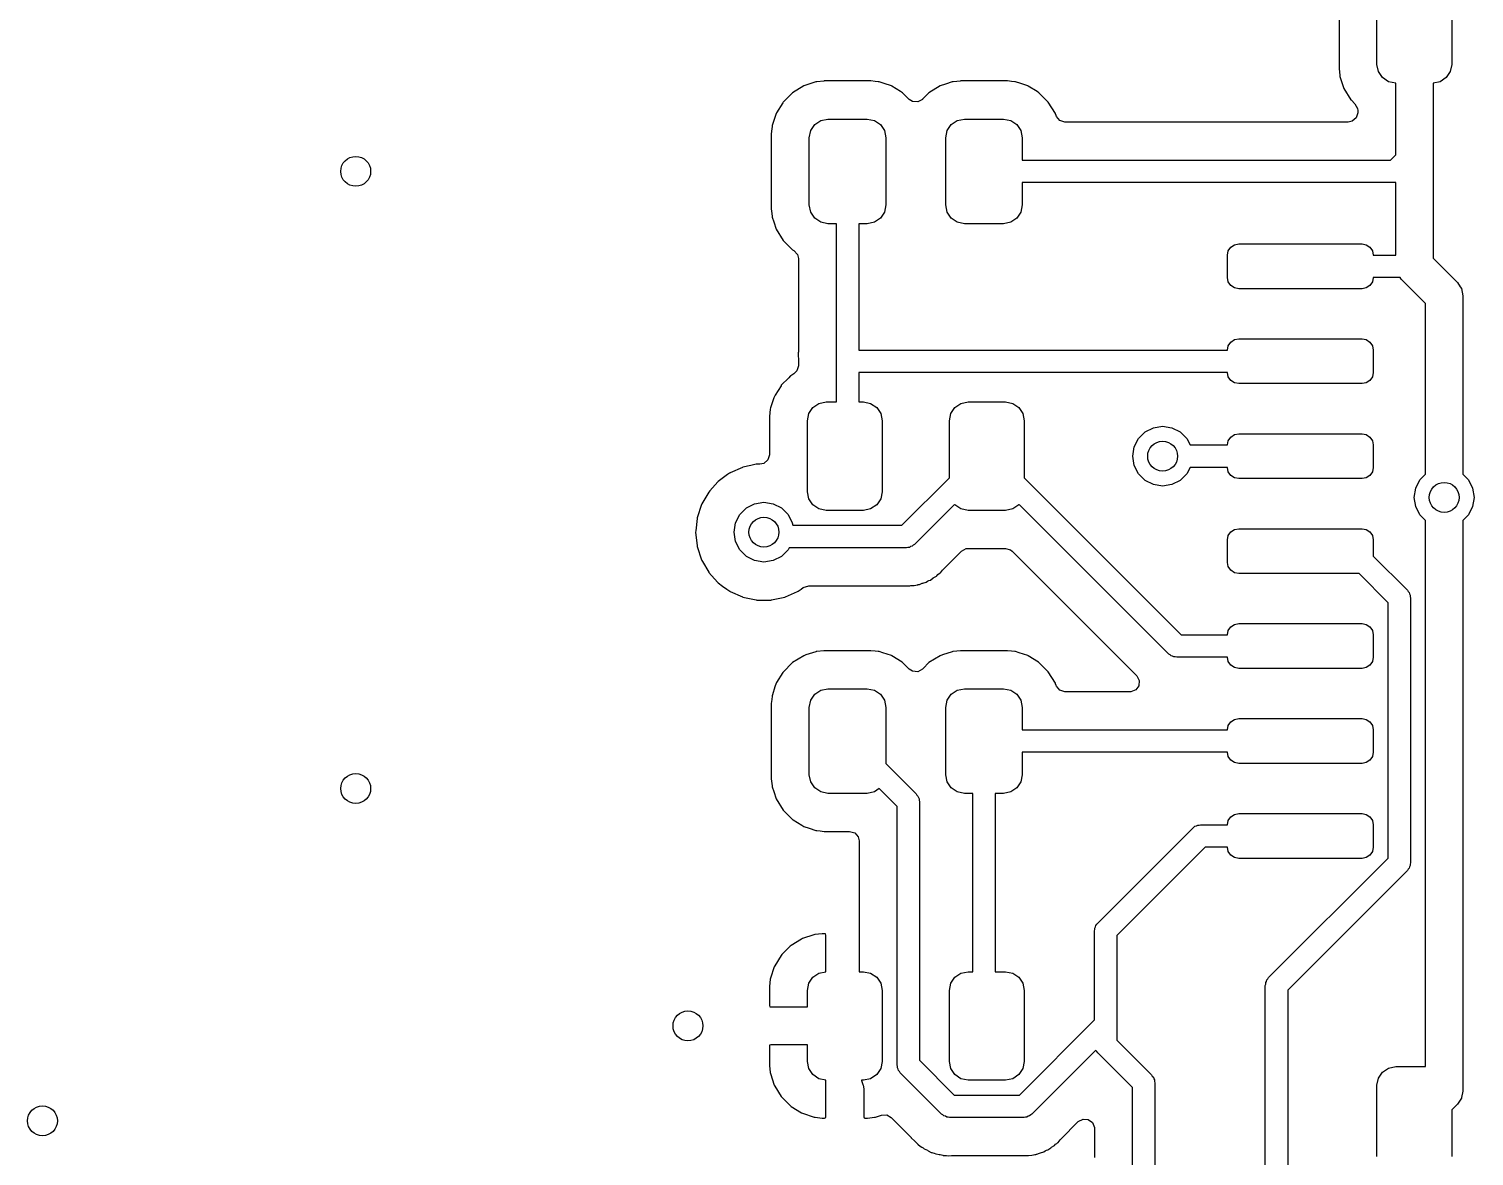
# Model space of a CAD drawing. Extents: x 51 to 243, y -135 to -54.
# Drawn here: x 113.1 to 132.44, y -90.64 to -75.56 of the extents above; entities that cross this region are included whole.
import ezdxf

# ---------------------------------------------------------------- set-up
doc = ezdxf.new("R2010")
doc.units = 0
doc.layers.add('BLACK', color=7, linetype='CONTINUOUS')

msp = doc.modelspace()

# ---------------------------------------------------------------- linework, layer by layer
at = {"layer": 'BLACK', "linetype": 'CONTINUOUS'}
for p, q in [((130.63, -75.0396), (130.63, -76.0904)), ((131.138, -76.04), (131.138, -75.09)), ((132.138, -75.09), (132.138, -76.04)), ((130.63, -76.0904), (130.63, -76.0936)), ((130.63, -76.0936), (130.63, -76.0936)), ((130.63, -76.0936), (130.64, -76.1879)), ((131.157, -76.1357), (131.138, -76.04)), ((131.211, -76.2168), (131.157, -76.1357)), ((132.119, -76.1357), (132.065, -76.2168)), ((132.138, -76.04), (132.119, -76.1357)), ((123.469, -76.3284), (123.319, -76.4215)), ((123.539, -76.305), (123.469, -76.3284)), ((123.63, -76.2747), (123.539, -76.305)), ((123.637, -76.2725), (123.63, -76.2747)), ((123.63, -76.2747), (123.63, -76.2747)), ((123.644, -76.2718), (123.637, -76.2725)), ((123.739, -76.2618), (123.644, -76.2718)), ((123.644, -76.2718), (123.644, -76.2718)), ((123.743, -76.2615), (123.739, -76.2618)), ((123.739, -76.2618), (123.739, -76.2618)), ((124.368, -76.2615), (123.743, -76.2615)), ((124.423, -76.2671), (124.368, -76.2615)), ((124.466, -76.2715), (124.423, -76.2671)), ((124.473, -76.2722), (124.466, -76.2715)), ((124.466, -76.2715), (124.466, -76.2715)), ((124.479, -76.2744), (124.473, -76.2722)), ((124.547, -76.2968), (124.479, -76.2744)), ((124.479, -76.2744), (124.479, -76.2744)), ((124.641, -76.3279), (124.547, -76.2968)), ((124.647, -76.3317), (124.641, -76.3279)), ((124.765, -76.4042), (124.647, -76.3317)), ((124.647, -76.3317), (124.647, -76.3317)), ((125.294, -76.3284), (125.144, -76.4215)), ((125.364, -76.305), (125.294, -76.3284)), ((125.455, -76.2747), (125.364, -76.305)), ((125.462, -76.2725), (125.455, -76.2747)), ((125.455, -76.2747), (125.455, -76.2747)), ((125.469, -76.2718), (125.462, -76.2725)), ((125.564, -76.2618), (125.469, -76.2718)), ((125.469, -76.2718), (125.469, -76.2718)), ((125.568, -76.2615), (125.564, -76.2618)), ((125.564, -76.2618), (125.564, -76.2618)), ((126.193, -76.2615), (125.568, -76.2615)), ((126.248, -76.2671), (126.193, -76.2615)), ((126.291, -76.2715), (126.248, -76.2671)), ((126.298, -76.2722), (126.291, -76.2715)), ((126.291, -76.2715), (126.291, -76.2715)), ((126.304, -76.2744), (126.298, -76.2722)), ((126.372, -76.2968), (126.304, -76.2744)), ((126.304, -76.2744), (126.304, -76.2744)), ((126.466, -76.3279), (126.372, -76.2968)), ((126.472, -76.3317), (126.466, -76.3279)), ((126.59, -76.4042), (126.472, -76.3317)), ((126.472, -76.3317), (126.472, -76.3317)), ((130.64, -76.1879), (130.64, -76.1962)), ((130.64, -76.1962), (130.643, -76.2027)), ((130.643, -76.2027), (130.643, -76.2027)), ((130.643, -76.2027), (130.683, -76.3228)), ((130.683, -76.3228), (130.696, -76.3639)), ((130.696, -76.3639), (130.79, -76.5143)), ((131.292, -76.271), (131.211, -76.2168)), ((131.388, -76.29), (131.292, -76.271)), ((131.388, -77.2489), (131.388, -76.29)), ((131.984, -76.271), (131.888, -76.29)), ((131.888, -76.29), (131.888, -78.6314)), ((132.065, -76.2168), (131.984, -76.271)), ((123.19, -76.5529), (123.106, -76.6895)), ((123.194, -76.5467), (123.19, -76.5529)), ((123.19, -76.5529), (123.19, -76.5529)), ((123.319, -76.4215), (123.194, -76.5467)), ((124.791, -76.4207), (124.765, -76.4042)), ((124.796, -76.4259), (124.791, -76.4207)), ((124.879, -76.5083), (124.796, -76.4259)), ((124.924, -76.5372), (124.879, -76.5083)), ((124.995, -76.5422), (124.924, -76.5372)), ((125.057, -76.5081), (124.995, -76.5422)), ((125.059, -76.5068), (125.057, -76.5081)), ((125.144, -76.4215), (125.059, -76.5068)), ((126.616, -76.4207), (126.59, -76.4042)), ((126.741, -76.5457), (126.616, -76.4207)), ((126.835, -76.6961), (126.741, -76.5457)), ((130.79, -76.5143), (130.795, -76.5195)), ((130.795, -76.5195), (130.843, -76.5673)), ((123.088, -76.7361), (123.048, -76.8556)), ((123.101, -76.6973), (123.088, -76.7361)), ((123.106, -76.6895), (123.101, -76.6973)), ((126.837, -76.703), (126.835, -76.6961)), ((126.844, -76.7254), (126.837, -76.703)), ((126.837, -76.703), (126.837, -76.703)), ((126.849, -76.7378), (126.844, -76.7254)), ((126.896, -76.7915), (126.849, -76.7378)), ((130.859, -76.7536), (130.806, -76.8001)), ((130.843, -76.5673), (130.877, -76.6295)), ((130.88, -76.6855), (130.859, -76.7536)), ((130.877, -76.6295), (130.88, -76.6564)), ((130.88, -76.6564), (130.88, -76.6855)), ((123.042, -76.9005), (123.034, -76.9696)), ((123.045, -76.872), (123.042, -76.9005)), ((123.048, -76.8556), (123.045, -76.8651)), ((123.045, -76.8651), (123.045, -76.872)), ((123.045, -76.872), (123.045, -76.872)), ((123.543, -77.02), (123.562, -76.9243)), ((123.562, -76.9243), (123.616, -76.8432)), ((123.616, -76.8432), (123.697, -76.789)), ((123.697, -76.789), (123.793, -76.77)), ((123.793, -76.77), (124.318, -76.77)), ((124.318, -76.77), (124.414, -76.789)), ((124.414, -76.789), (124.495, -76.8432)), ((124.495, -76.8432), (124.549, -76.9243)), ((124.549, -76.9243), (124.568, -77.02)), ((125.368, -77.02), (125.387, -76.9243)), ((125.387, -76.9243), (125.441, -76.8432)), ((125.441, -76.8432), (125.522, -76.789)), ((125.522, -76.789), (125.618, -76.77)), ((125.618, -76.77), (126.143, -76.77)), ((126.143, -76.77), (126.239, -76.789)), ((126.239, -76.789), (126.32, -76.8432)), ((126.32, -76.8432), (126.374, -76.9243)), ((126.374, -76.9243), (126.393, -77.02)), ((126.964, -76.8115), (126.896, -76.7915)), ((130.754, -76.8115), (126.964, -76.8115)), ((130.806, -76.8001), (130.754, -76.8115)), ((123.034, -76.9696), (123.034, -77.9704)), ((123.543, -77.92), (123.543, -77.02)), ((124.568, -77.02), (124.568, -77.92)), ((125.368, -77.92), (125.368, -77.02)), ((126.393, -77.02), (126.393, -77.32)), ((126.393, -77.32), (131.317, -77.32)), ((131.317, -77.32), (131.388, -77.2489)), ((131.379, -77.62), (126.393, -77.62)), ((126.393, -77.62), (126.393, -77.92)), ((131.388, -77.6176), (131.379, -77.62)), ((131.388, -78.59), (131.388, -77.6176)), ((123.034, -77.9704), (123.035, -77.9736)), ((123.035, -77.9736), (123.035, -77.9736)), ((123.035, -77.9736), (123.041, -78.034)), ((123.041, -78.034), (123.045, -78.0762)), ((123.045, -78.0762), (123.048, -78.0827)), ((123.048, -78.0827), (123.048, -78.0827)), ((123.048, -78.0827), (123.069, -78.147)), ((123.562, -78.0157), (123.543, -77.92)), ((123.616, -78.0968), (123.562, -78.0157)), ((123.697, -78.151), (123.616, -78.0968)), ((124.495, -78.0968), (124.414, -78.151)), ((124.549, -78.0157), (124.495, -78.0968)), ((124.568, -77.92), (124.549, -78.0157)), ((125.387, -78.0157), (125.368, -77.92)), ((125.441, -78.0968), (125.387, -78.0157)), ((125.522, -78.151), (125.441, -78.0968)), ((126.32, -78.0968), (126.239, -78.151)), ((126.374, -78.0157), (126.32, -78.0968)), ((126.393, -77.92), (126.374, -78.0157)), ((123.069, -78.147), (123.101, -78.2439)), ((123.101, -78.2439), (123.195, -78.3943)), ((123.793, -78.17), (123.697, -78.151)), ((123.905, -78.17), (123.793, -78.17)), ((123.905, -80.555), (123.905, -78.17)), ((124.318, -78.17), (124.206, -78.17)), ((124.206, -78.17), (124.206, -79.86)), ((124.414, -78.151), (124.318, -78.17)), ((125.618, -78.17), (125.522, -78.151)), ((126.143, -78.17), (125.618, -78.17)), ((126.239, -78.151), (126.143, -78.17)), ((123.195, -78.3943), (123.32, -78.5193)), ((129.149, -78.5326), (129.182, -78.4839)), ((129.182, -78.4839), (129.231, -78.4514)), ((129.231, -78.4514), (129.288, -78.44)), ((129.288, -78.44), (130.938, -78.44)), ((130.938, -78.44), (130.995, -78.4514)), ((130.995, -78.4514), (131.044, -78.4839)), ((131.044, -78.4839), (131.077, -78.5326)), ((123.32, -78.5193), (123.337, -78.53)), ((123.337, -78.53), (123.385, -78.5828)), ((123.385, -78.5828), (123.397, -78.6373)), ((123.397, -78.6373), (123.397, -79.8854)), ((129.138, -78.59), (129.149, -78.5326)), ((129.138, -78.89), (129.138, -78.59)), ((131.077, -78.5326), (131.088, -78.59)), ((131.088, -78.59), (131.388, -78.59)), ((131.888, -78.6314), (132.214, -78.9573)), ((129.149, -78.9474), (129.138, -78.89)), ((129.182, -78.9961), (129.149, -78.9474)), ((129.231, -79.0286), (129.182, -78.9961)), ((129.288, -79.04), (129.231, -79.0286)), ((130.938, -79.04), (129.288, -79.04)), ((130.995, -79.0286), (130.938, -79.04)), ((131.044, -78.9961), (130.995, -79.0286)), ((131.077, -78.9474), (131.044, -78.9961)), ((131.088, -78.89), (131.077, -78.9474)), ((131.447, -78.89), (131.088, -78.89)), ((131.461, -78.9118), (131.447, -78.89)), ((131.787, -79.2376), (131.461, -78.9118)), ((132.214, -78.9573), (132.214, -78.9573)), ((132.214, -78.9573), (132.251, -79.0135)), ((132.251, -79.0135), (132.268, -79.0384)), ((132.268, -79.0384), (132.287, -79.134)), ((131.787, -81.5222), (131.787, -79.2376)), ((132.287, -79.134), (132.287, -79.134)), ((132.287, -79.134), (132.287, -81.5222)), ((129.138, -79.86), (129.149, -79.8026)), ((129.149, -79.8026), (129.182, -79.7539)), ((129.182, -79.7539), (129.231, -79.7214)), ((129.231, -79.7214), (129.288, -79.71)), ((129.288, -79.71), (130.938, -79.71)), ((130.938, -79.71), (130.995, -79.7214)), ((130.995, -79.7214), (131.044, -79.7539)), ((131.044, -79.7539), (131.077, -79.8026)), ((131.077, -79.8026), (131.088, -79.86)), ((123.396, -79.8973), (123.395, -79.905)), ((123.395, -79.905), (123.396, -79.9418)), ((123.397, -79.8854), (123.396, -79.8973)), ((123.396, -79.9418), (123.397, -79.9759)), ((123.397, -79.9759), (123.397, -79.9798)), ((123.397, -79.9798), (123.397, -80.0724)), ((124.206, -79.86), (129.138, -79.86)), ((131.088, -79.86), (131.088, -80.16)), ((123.269, -80.2314), (123.169, -80.3317)), ((123.288, -80.2117), (123.269, -80.2314)), ((123.294, -80.2065), (123.288, -80.2117)), ((123.337, -80.1795), (123.294, -80.2065)), ((123.377, -80.1405), (123.337, -80.1795)), ((123.397, -80.0724), (123.377, -80.1405)), ((129.138, -80.16), (124.206, -80.16)), ((124.206, -80.16), (124.206, -80.555)), ((129.149, -80.2174), (129.138, -80.16)), ((129.182, -80.2661), (129.149, -80.2174)), ((131.077, -80.2174), (131.044, -80.2661)), ((131.088, -80.16), (131.077, -80.2174)), ((123.165, -80.3379), (123.087, -80.4635)), ((123.169, -80.3317), (123.165, -80.3379)), ((123.165, -80.3379), (123.165, -80.3379)), ((129.231, -80.2986), (129.182, -80.2661)), ((129.288, -80.31), (129.231, -80.2986)), ((130.938, -80.31), (129.288, -80.31)), ((130.995, -80.2986), (130.938, -80.31)), ((131.044, -80.2661), (130.995, -80.2986)), ((123.07, -80.5006), (123.025, -80.6354)), ((123.076, -80.4823), (123.07, -80.5006)), ((123.087, -80.4635), (123.076, -80.4823)), ((123.591, -80.6282), (123.672, -80.574)), ((123.672, -80.574), (123.768, -80.555)), ((123.768, -80.555), (123.905, -80.555)), ((124.206, -80.555), (124.268, -80.555)), ((124.268, -80.555), (124.364, -80.574)), ((124.364, -80.574), (124.445, -80.6282)), ((125.491, -80.6282), (125.572, -80.574)), ((125.572, -80.574), (125.668, -80.555)), ((125.668, -80.555), (126.168, -80.555)), ((126.168, -80.555), (126.264, -80.574)), ((126.264, -80.574), (126.345, -80.6282)), ((123.015, -80.6973), (123.009, -80.7546)), ((123.009, -80.7546), (123.009, -81.2615)), ((123.02, -80.657), (123.015, -80.6973)), ((123.025, -80.6354), (123.02, -80.6501)), ((123.02, -80.6501), (123.02, -80.657)), ((123.02, -80.657), (123.02, -80.657)), ((123.518, -80.805), (123.537, -80.7093)), ((123.518, -81.755), (123.518, -80.805)), ((123.537, -80.7093), (123.591, -80.6282)), ((124.445, -80.6282), (124.499, -80.7093)), ((124.499, -80.7093), (124.518, -80.805)), ((124.518, -80.805), (124.518, -81.755)), ((125.418, -80.805), (125.437, -80.7093)), ((125.418, -81.5679), (125.418, -80.805)), ((125.437, -80.7093), (125.491, -80.6282)), ((126.345, -80.6282), (126.399, -80.7093)), ((126.399, -80.7093), (126.418, -80.805)), ((126.418, -80.805), (126.418, -81.5679)), ((127.946, -81.0449), (128.035, -80.9564)), ((128.035, -80.9564), (128.146, -80.8996)), ((128.146, -80.8996), (128.27, -80.88)), ((128.27, -80.88), (128.394, -80.8996)), ((128.394, -80.8996), (128.505, -80.9564)), ((128.505, -80.9564), (128.594, -81.0449)), ((129.182, -81.0239), (129.231, -80.9914)), ((129.231, -80.9914), (129.288, -80.98)), ((129.288, -80.98), (130.938, -80.98)), ((130.938, -80.98), (130.995, -80.9914)), ((130.995, -80.9914), (131.044, -81.0239)), ((127.87, -81.28), (127.89, -81.1564)), ((127.89, -81.1564), (127.946, -81.0449)), ((128.594, -81.0449), (128.637, -81.13)), ((128.637, -81.13), (129.138, -81.13)), ((129.138, -81.13), (129.149, -81.0726)), ((129.149, -81.0726), (129.182, -81.0239)), ((131.044, -81.0239), (131.077, -81.0726)), ((131.077, -81.0726), (131.088, -81.13)), ((131.088, -81.13), (131.088, -81.43)), ((122.834, -81.3889), (122.759, -81.4048)), ((122.841, -81.3875), (122.834, -81.3889)), ((122.834, -81.3889), (122.834, -81.3889)), ((122.883, -81.3875), (122.841, -81.3875)), ((122.936, -81.3761), (122.883, -81.3875)), ((122.989, -81.3296), (122.936, -81.3761)), ((123.009, -81.2615), (122.989, -81.3296)), ((127.89, -81.4036), (127.87, -81.28)), ((122.451, -81.5254), (122.325, -81.6171)), ((122.474, -81.5088), (122.451, -81.5254)), ((122.479, -81.5049), (122.474, -81.5088)), ((122.474, -81.5088), (122.474, -81.5088)), ((122.485, -81.5022), (122.479, -81.5049)), ((122.648, -81.4299), (122.485, -81.5022)), ((122.485, -81.5022), (122.485, -81.5022)), ((122.654, -81.4272), (122.648, -81.4299)), ((122.648, -81.4299), (122.648, -81.4299)), ((122.759, -81.4048), (122.654, -81.4272)), ((124.781, -82.2045), (125.418, -81.5679)), ((126.418, -81.5679), (128.52, -83.67)), ((127.946, -81.5151), (127.89, -81.4036)), ((128.035, -81.6036), (127.946, -81.5151)), ((128.594, -81.5151), (128.505, -81.6036)), ((128.637, -81.43), (128.594, -81.5151)), ((129.138, -81.43), (128.637, -81.43)), ((129.149, -81.4874), (129.138, -81.43)), ((129.182, -81.5361), (129.149, -81.4874)), ((129.231, -81.5686), (129.182, -81.5361)), ((129.288, -81.58), (129.231, -81.5686)), ((130.938, -81.58), (129.288, -81.58)), ((130.995, -81.5686), (130.938, -81.58)), ((131.044, -81.5361), (130.995, -81.5686)), ((131.077, -81.4874), (131.044, -81.5361)), ((131.088, -81.43), (131.077, -81.4874)), ((131.713, -81.5959), (131.787, -81.5222)), ((132.287, -81.5222), (132.361, -81.5959)), ((122.197, -81.7591), (122.171, -81.8039)), ((122.211, -81.7439), (122.197, -81.7591)), ((122.32, -81.622), (122.211, -81.7439)), ((122.325, -81.6171), (122.32, -81.622)), ((122.32, -81.622), (122.32, -81.622)), ((123.537, -81.8507), (123.518, -81.755)), ((124.518, -81.755), (124.499, -81.8507)), ((128.146, -81.6604), (128.035, -81.6036)), ((128.27, -81.68), (128.146, -81.6604)), ((128.394, -81.6604), (128.27, -81.68)), ((128.505, -81.6036), (128.394, -81.6604)), ((131.637, -81.831), (131.657, -81.7074)), ((131.657, -81.7074), (131.713, -81.5959)), ((132.361, -81.5959), (132.417, -81.7074)), ((132.417, -81.7074), (132.437, -81.831)), ((122.101, -81.9244), (122.042, -82.1061)), ((122.105, -81.9176), (122.101, -81.9244)), ((122.171, -81.8039), (122.105, -81.9176)), ((122.612, -82.0609), (122.701, -81.9724)), ((122.701, -81.9724), (122.812, -81.9156)), ((122.812, -81.9156), (122.936, -81.896)), ((122.936, -81.896), (123.06, -81.9156)), ((123.06, -81.9156), (123.171, -81.9724)), ((123.171, -81.9724), (123.26, -82.0609)), ((123.591, -81.9318), (123.537, -81.8507)), ((123.672, -81.986), (123.591, -81.9318)), ((124.445, -81.9318), (124.364, -81.986)), ((124.499, -81.8507), (124.445, -81.9318)), ((125.486, -81.9241), (124.95, -82.4606)), ((125.491, -81.9318), (125.486, -81.9241)), ((125.572, -81.986), (125.491, -81.9318)), ((126.345, -81.9318), (126.264, -81.986)), ((126.35, -81.9241), (126.345, -81.9318)), ((128.352, -83.9261), (126.35, -81.9241)), ((131.657, -81.9546), (131.637, -81.831)), ((131.713, -82.0661), (131.657, -81.9546)), ((132.417, -81.9546), (132.361, -82.0661)), ((132.437, -81.831), (132.417, -81.9546)), ((122.042, -82.1126), (122.024, -82.2789)), ((122.042, -82.1061), (122.042, -82.1126)), ((122.042, -82.1126), (122.042, -82.1126)), ((122.556, -82.1724), (122.612, -82.0609)), ((123.26, -82.0609), (123.316, -82.1724)), ((123.768, -82.005), (123.672, -81.986)), ((124.268, -82.005), (123.768, -82.005)), ((124.364, -81.986), (124.268, -82.005)), ((125.668, -82.005), (125.572, -81.986)), ((126.168, -82.005), (125.668, -82.005)), ((126.264, -81.986), (126.168, -82.005)), ((131.787, -82.1397), (131.713, -82.0661)), ((131.787, -89.445), (131.787, -82.1397)), ((132.361, -82.0661), (132.287, -82.1397)), ((132.287, -82.1397), (132.287, -89.771)), ((122.024, -82.2789), (122.022, -82.296)), ((122.022, -82.296), (122.023, -82.3026)), ((122.023, -82.3026), (122.041, -82.4761)), ((122.536, -82.296), (122.556, -82.1724)), ((122.556, -82.4196), (122.536, -82.296)), ((123.316, -82.1724), (123.322, -82.2045)), ((123.322, -82.2045), (124.781, -82.2045)), ((129.138, -82.4), (129.149, -82.3426)), ((129.149, -82.3426), (129.182, -82.2939)), ((129.182, -82.2939), (129.231, -82.2614)), ((129.231, -82.2614), (129.288, -82.25)), ((129.288, -82.25), (130.938, -82.25)), ((130.938, -82.25), (130.995, -82.2614)), ((130.995, -82.2614), (131.044, -82.2939)), ((131.044, -82.2939), (131.077, -82.3426)), ((131.077, -82.3426), (131.088, -82.4)), ((122.041, -82.4761), (122.042, -82.4859)), ((122.042, -82.4859), (122.101, -82.6676)), ((122.612, -82.5311), (122.556, -82.4196)), ((122.701, -82.6196), (122.612, -82.5311)), ((123.26, -82.5311), (123.171, -82.6196)), ((123.273, -82.5045), (123.26, -82.5311)), ((124.843, -82.5045), (123.273, -82.5045)), ((124.863, -82.4994), (124.843, -82.5045)), ((124.882, -82.4994), (124.863, -82.4994)), ((124.899, -82.4895), (124.882, -82.4994)), ((124.918, -82.4844), (124.899, -82.4895)), ((124.932, -82.4705), (124.918, -82.4844)), ((124.95, -82.4606), (124.932, -82.4705)), ((125.335, -82.794), (125.579, -82.5504)), ((125.579, -82.5504), (125.641, -82.5164)), ((125.641, -82.5164), (125.668, -82.5135)), ((125.668, -82.5135), (126.168, -82.5135)), ((126.168, -82.5135), (126.236, -82.5335)), ((126.236, -82.5335), (126.257, -82.5504)), ((126.257, -82.5504), (127.923, -84.2164)), ((129.138, -82.7), (129.138, -82.4)), ((131.088, -82.4), (131.088, -82.6159)), ((122.101, -82.6676), (122.105, -82.6733)), ((122.105, -82.6733), (122.105, -82.6733)), ((122.105, -82.6733), (122.114, -82.6891)), ((122.114, -82.6891), (122.197, -82.8329)), ((122.812, -82.6764), (122.701, -82.6196)), ((122.936, -82.696), (122.812, -82.6764)), ((123.06, -82.6764), (122.936, -82.696)), ((123.171, -82.6196), (123.06, -82.6764)), ((129.149, -82.7574), (129.138, -82.7)), ((131.088, -82.6159), (131.544, -83.0715)), ((122.197, -82.8329), (122.201, -82.8379)), ((122.201, -82.8379), (122.201, -82.8379)), ((122.201, -82.8379), (122.317, -82.966)), ((125.143, -82.9441), (125.163, -82.9362)), ((125.163, -82.9362), (125.201, -82.909)), ((125.201, -82.909), (125.211, -82.9025)), ((125.211, -82.9025), (125.243, -82.883)), ((125.243, -82.883), (125.25, -82.879)), ((125.243, -82.883), (125.243, -82.883)), ((125.25, -82.879), (125.265, -82.8638)), ((125.265, -82.8638), (125.28, -82.851)), ((125.28, -82.851), (125.289, -82.8448)), ((125.289, -82.8448), (125.298, -82.8384)), ((125.298, -82.8384), (125.327, -82.8028)), ((125.327, -82.8028), (125.335, -82.794)), ((129.182, -82.8061), (129.149, -82.7574)), ((129.231, -82.8386), (129.182, -82.8061)), ((129.288, -82.85), (129.231, -82.8386)), ((130.898, -82.85), (129.288, -82.85)), ((131.288, -83.2397), (130.898, -82.85)), ((122.317, -82.966), (122.325, -82.9749)), ((122.325, -82.9749), (122.384, -83.0176)), ((122.384, -83.0176), (122.438, -83.0571)), ((122.438, -83.0571), (122.479, -83.0871)), ((122.479, -83.0871), (122.485, -83.0898)), ((122.485, -83.0898), (122.485, -83.0898)), ((122.485, -83.0898), (122.648, -83.1621)), ((123.224, -83.1621), (123.387, -83.0898)), ((123.387, -83.0898), (123.393, -83.0871)), ((123.387, -83.0898), (123.387, -83.0898)), ((123.393, -83.0871), (123.433, -83.058)), ((123.433, -83.058), (123.462, -83.0371)), ((123.462, -83.0371), (123.536, -83.013)), ((123.536, -83.013), (124.761, -83.013)), ((124.761, -83.013), (124.773, -83.0136)), ((124.773, -83.0136), (124.773, -83.0136)), ((124.773, -83.0136), (124.781, -83.0153)), ((124.781, -83.0153), (124.852, -83.0131)), ((124.852, -83.0131), (124.856, -83.013)), ((124.856, -83.013), (124.885, -83.013)), ((124.885, -83.013), (124.889, -83.0125)), ((124.889, -83.0125), (124.901, -83.0115)), ((124.901, -83.0115), (124.947, -83.0101)), ((124.947, -83.0101), (124.968, -83.0041)), ((124.968, -83.0041), (124.987, -83.0001)), ((124.987, -83.0001), (124.994, -82.9992)), ((124.994, -82.9992), (125.001, -82.9984)), ((125.001, -82.9984), (125.009, -82.9974)), ((125.001, -82.9984), (125.001, -82.9984)), ((125.009, -82.9974), (125.016, -82.9945)), ((125.016, -82.9945), (125.052, -82.9804)), ((125.016, -82.9945), (125.016, -82.9945)), ((125.052, -82.9804), (125.063, -82.9766)), ((125.063, -82.9766), (125.107, -82.9637)), ((125.107, -82.9637), (125.126, -82.9527)), ((125.126, -82.9527), (125.143, -82.9441)), ((131.544, -83.0715), (131.553, -83.0886)), ((131.553, -83.0886), (131.567, -83.1025)), ((131.567, -83.1025), (131.573, -83.1216)), ((131.573, -83.1216), (131.582, -83.1387)), ((122.648, -83.1621), (122.654, -83.1648)), ((122.654, -83.1648), (122.744, -83.184)), ((122.744, -83.184), (122.834, -83.2031)), ((122.834, -83.2031), (122.834, -83.2031)), ((122.834, -83.2031), (122.841, -83.2045)), ((122.841, -83.2045), (123.031, -83.2045)), ((123.031, -83.2045), (123.038, -83.2031)), ((123.038, -83.2031), (123.128, -83.184)), ((123.038, -83.2031), (123.038, -83.2031)), ((123.128, -83.184), (123.218, -83.1648)), ((123.218, -83.1648), (123.224, -83.1621)), ((131.288, -86.6548), (131.288, -83.2397)), ((131.582, -83.1387), (131.582, -83.1584)), ((131.582, -83.1584), (131.588, -83.1775)), ((131.588, -83.1775), (131.588, -86.7169)), ((129.231, -83.5314), (129.288, -83.52)), ((129.288, -83.52), (130.938, -83.52)), ((130.938, -83.52), (130.995, -83.5314)), ((128.52, -83.67), (129.138, -83.67)), ((129.138, -83.67), (129.149, -83.6126)), ((129.149, -83.6126), (129.182, -83.5639)), ((129.182, -83.5639), (129.231, -83.5314)), ((130.995, -83.5314), (131.044, -83.5639)), ((131.044, -83.5639), (131.077, -83.6126)), ((131.077, -83.6126), (131.088, -83.67)), ((131.088, -83.67), (131.088, -83.97)), ((123.63, -83.8947), (123.498, -83.9387)), ((123.637, -83.8925), (123.63, -83.8947)), ((123.63, -83.8947), (123.63, -83.8947)), ((123.644, -83.8918), (123.637, -83.8925)), ((123.739, -83.8818), (123.644, -83.8918)), ((123.644, -83.8918), (123.644, -83.8918)), ((123.743, -83.8815), (123.739, -83.8818)), ((123.739, -83.8818), (123.739, -83.8818)), ((124.368, -83.8815), (123.743, -83.8815)), ((124.423, -83.8871), (124.368, -83.8815)), ((124.466, -83.8915), (124.423, -83.8871)), ((124.473, -83.8922), (124.466, -83.8915)), ((124.466, -83.8915), (124.466, -83.8915)), ((124.479, -83.8944), (124.473, -83.8922)), ((124.525, -83.9097), (124.479, -83.8944)), ((124.479, -83.8944), (124.479, -83.8944)), ((125.455, -83.8947), (125.323, -83.9387)), ((125.462, -83.8925), (125.455, -83.8947)), ((125.455, -83.8947), (125.455, -83.8947)), ((125.469, -83.8918), (125.462, -83.8925)), ((125.564, -83.8818), (125.469, -83.8918)), ((125.469, -83.8918), (125.469, -83.8918)), ((125.568, -83.8815), (125.564, -83.8818)), ((125.564, -83.8818), (125.564, -83.8818)), ((126.193, -83.8815), (125.568, -83.8815)), ((126.248, -83.8871), (126.193, -83.8815)), ((126.291, -83.8915), (126.248, -83.8871)), ((126.298, -83.8922), (126.291, -83.8915)), ((126.291, -83.8915), (126.291, -83.8915)), ((126.304, -83.8944), (126.298, -83.8922)), ((126.35, -83.9097), (126.304, -83.8944)), ((126.304, -83.8944), (126.304, -83.8944)), ((123.319, -84.0415), (123.194, -84.1667)), ((123.469, -83.9484), (123.319, -84.0415)), ((123.498, -83.9387), (123.469, -83.9484)), ((124.641, -83.9479), (124.525, -83.9097)), ((124.647, -83.9517), (124.641, -83.9479)), ((124.785, -84.0365), (124.647, -83.9517)), ((124.647, -83.9517), (124.647, -83.9517)), ((124.791, -84.0407), (124.785, -84.0365)), ((124.801, -84.0503), (124.791, -84.0407)), ((124.879, -84.1283), (124.801, -84.0503)), ((125.144, -84.0415), (125.068, -84.1176)), ((125.294, -83.9484), (125.144, -84.0415)), ((125.323, -83.9387), (125.294, -83.9484)), ((126.466, -83.9479), (126.35, -83.9097)), ((126.472, -83.9517), (126.466, -83.9479)), ((126.61, -84.0365), (126.472, -83.9517)), ((126.472, -83.9517), (126.472, -83.9517)), ((126.616, -84.0407), (126.61, -84.0365)), ((126.741, -84.1657), (126.616, -84.0407)), ((128.369, -83.9359), (128.352, -83.9261)), ((128.383, -83.9499), (128.369, -83.9359)), ((128.402, -83.955), (128.383, -83.9499)), ((128.419, -83.9649), (128.402, -83.955)), ((128.439, -83.9649), (128.419, -83.9649)), ((128.458, -83.97), (128.439, -83.9649)), ((129.138, -83.97), (128.458, -83.97)), ((129.149, -84.0274), (129.138, -83.97)), ((129.182, -84.0761), (129.149, -84.0274)), ((129.231, -84.1086), (129.182, -84.0761)), ((131.044, -84.0761), (130.995, -84.1086)), ((131.077, -84.0274), (131.044, -84.0761)), ((131.088, -83.97), (131.077, -84.0274)), ((123.19, -84.1729), (123.106, -84.3086)), ((123.194, -84.1667), (123.19, -84.1729)), ((123.19, -84.1729), (123.19, -84.1729)), ((124.924, -84.1572), (124.879, -84.1283)), ((124.995, -84.1622), (124.924, -84.1572)), ((125.057, -84.1281), (124.995, -84.1622)), ((125.068, -84.1176), (125.057, -84.1281)), ((126.835, -84.3161), (126.741, -84.1657)), ((127.923, -84.2164), (127.957, -84.2787)), ((127.957, -84.2787), (127.952, -84.3495)), ((129.288, -84.12), (129.231, -84.1086)), ((130.938, -84.12), (129.288, -84.12)), ((130.995, -84.1086), (130.938, -84.12)), ((123.049, -84.4733), (123.045, -84.4851)), ((123.045, -84.4851), (123.045, -84.492)), ((123.084, -84.3669), (123.049, -84.4733)), ((123.101, -84.3173), (123.084, -84.3669)), ((123.106, -84.3086), (123.101, -84.3173)), ((123.562, -84.5443), (123.616, -84.4632)), ((123.616, -84.4632), (123.697, -84.409)), ((123.697, -84.409), (123.793, -84.39)), ((123.793, -84.39), (124.318, -84.39)), ((124.318, -84.39), (124.414, -84.409)), ((124.414, -84.409), (124.495, -84.4632)), ((124.495, -84.4632), (124.549, -84.5443)), ((125.387, -84.5443), (125.441, -84.4632)), ((125.441, -84.4632), (125.522, -84.409)), ((125.522, -84.409), (125.618, -84.39)), ((125.618, -84.39), (126.143, -84.39)), ((126.143, -84.39), (126.239, -84.409)), ((126.239, -84.409), (126.32, -84.4632)), ((126.32, -84.4632), (126.374, -84.5443)), ((126.837, -84.323), (126.835, -84.3161)), ((126.844, -84.3454), (126.837, -84.323)), ((126.837, -84.323), (126.837, -84.323)), ((126.849, -84.3578), (126.844, -84.3454)), ((126.896, -84.4115), (126.849, -84.3578)), ((126.964, -84.4315), (126.896, -84.4115)), ((127.834, -84.4315), (126.964, -84.4315)), ((127.843, -84.4312), (127.834, -84.4315)), ((127.91, -84.4064), (127.843, -84.4312)), ((127.952, -84.3495), (127.91, -84.4064)), ((123.04, -84.5322), (123.034, -84.5896)), ((123.034, -84.5896), (123.034, -85.5904)), ((123.045, -84.492), (123.04, -84.5322)), ((123.045, -84.492), (123.045, -84.492)), ((123.543, -84.64), (123.562, -84.5443)), ((123.543, -85.54), (123.543, -84.64)), ((124.549, -84.5443), (124.568, -84.64)), ((124.568, -84.64), (124.568, -85.3904)), ((125.368, -84.64), (125.387, -84.5443)), ((125.368, -85.54), (125.368, -84.64)), ((126.374, -84.5443), (126.393, -84.64)), ((126.393, -84.64), (126.393, -84.94)), ((129.149, -84.8826), (129.182, -84.8339)), ((129.182, -84.8339), (129.231, -84.8014)), ((129.231, -84.8014), (129.288, -84.79)), ((129.288, -84.79), (130.938, -84.79)), ((130.938, -84.79), (130.995, -84.8014)), ((130.995, -84.8014), (131.044, -84.8339)), ((131.044, -84.8339), (131.077, -84.8826)), ((126.393, -84.94), (129.138, -84.94)), ((129.138, -84.94), (129.149, -84.8826)), ((131.077, -84.8826), (131.088, -84.94)), ((131.088, -84.94), (131.088, -85.24)), ((129.138, -85.24), (126.393, -85.24)), ((126.393, -85.24), (126.393, -85.54)), ((129.149, -85.2974), (129.138, -85.24)), ((131.088, -85.24), (131.077, -85.2974)), ((124.568, -85.3904), (124.974, -85.796)), ((129.182, -85.3461), (129.149, -85.2974)), ((129.231, -85.3786), (129.182, -85.3461)), ((129.288, -85.39), (129.231, -85.3786)), ((130.938, -85.39), (129.288, -85.39)), ((130.995, -85.3786), (130.938, -85.39)), ((131.044, -85.3461), (130.995, -85.3786)), ((131.077, -85.2974), (131.044, -85.3461)), ((123.034, -85.5904), (123.035, -85.5936)), ((123.035, -85.5936), (123.035, -85.5936)), ((123.035, -85.5936), (123.045, -85.6893)), ((123.562, -85.6357), (123.543, -85.54)), ((123.616, -85.7168), (123.562, -85.6357)), ((125.387, -85.6357), (125.368, -85.54)), ((125.441, -85.7168), (125.387, -85.6357)), ((126.374, -85.6357), (126.32, -85.7168)), ((126.393, -85.54), (126.374, -85.6357)), ((123.045, -85.6893), (123.045, -85.6962)), ((123.045, -85.6962), (123.048, -85.7027)), ((123.048, -85.7027), (123.048, -85.7027)), ((123.048, -85.7027), (123.068, -85.7645)), ((123.068, -85.7645), (123.101, -85.8639)), ((123.697, -85.771), (123.616, -85.7168)), ((123.793, -85.79), (123.697, -85.771)), ((124.318, -85.79), (123.793, -85.79)), ((124.414, -85.771), (124.318, -85.79)), ((124.48, -85.7266), (124.414, -85.771)), ((124.718, -85.9642), (124.48, -85.7266)), ((124.974, -85.796), (124.983, -85.8131)), ((124.983, -85.8131), (124.997, -85.827)), ((124.997, -85.827), (125.003, -85.8461)), ((125.522, -85.771), (125.441, -85.7168)), ((125.618, -85.79), (125.522, -85.771)), ((125.73, -85.79), (125.618, -85.79)), ((125.73, -88.175), (125.73, -85.79)), ((126.143, -85.79), (126.03, -85.79)), ((126.03, -85.79), (126.03, -88.175)), ((126.239, -85.771), (126.143, -85.79)), ((126.32, -85.7168), (126.239, -85.771)), ((123.101, -85.8639), (123.195, -86.0143)), ((123.195, -86.0143), (123.32, -86.1393)), ((124.718, -89.4224), (124.718, -85.9642)), ((125.003, -85.8461), (125.012, -85.8632)), ((125.012, -85.8632), (125.012, -85.8829)), ((125.012, -85.8829), (125.018, -85.902)), ((125.018, -85.902), (125.018, -89.3602)), ((123.32, -86.1393), (123.326, -86.1431)), ((123.326, -86.1431), (123.326, -86.1431)), ((123.326, -86.1431), (123.442, -86.2149)), ((123.442, -86.2149), (123.47, -86.2321)), ((128.703, -86.2301), (128.722, -86.225)), ((128.722, -86.225), (128.739, -86.2151)), ((128.739, -86.2151), (128.759, -86.2151)), ((128.759, -86.2151), (128.778, -86.21)), ((128.778, -86.21), (129.138, -86.21)), ((129.138, -86.21), (129.149, -86.1526)), ((129.149, -86.1526), (129.182, -86.1039)), ((129.182, -86.1039), (129.231, -86.0714)), ((129.231, -86.0714), (129.288, -86.06)), ((129.288, -86.06), (130.938, -86.06)), ((130.938, -86.06), (130.995, -86.0714)), ((130.995, -86.0714), (131.044, -86.1039)), ((131.044, -86.1039), (131.077, -86.1526)), ((131.077, -86.1526), (131.088, -86.21)), ((131.088, -86.21), (131.088, -86.51)), ((123.47, -86.2321), (123.542, -86.2559)), ((123.542, -86.2559), (123.632, -86.2856)), ((123.632, -86.2856), (123.632, -86.2856)), ((123.632, -86.2856), (123.638, -86.2878)), ((123.638, -86.2878), (123.645, -86.2885)), ((123.645, -86.2885), (123.645, -86.2885)), ((123.645, -86.2885), (123.688, -86.2929)), ((123.688, -86.2929), (123.743, -86.2985)), ((123.743, -86.2985), (124.083, -86.2985)), ((124.083, -86.2985), (124.151, -86.3185)), ((124.151, -86.3185), (124.198, -86.3722)), ((124.198, -86.3722), (124.209, -86.4245)), ((127.402, -87.5239), (128.672, -86.2539)), ((128.672, -86.2539), (128.689, -86.2441)), ((128.689, -86.2441), (128.703, -86.2301)), ((124.209, -86.4245), (124.209, -88.175)), ((128.84, -86.51), (127.658, -87.6921)), ((129.138, -86.51), (128.84, -86.51)), ((129.149, -86.5674), (129.138, -86.51)), ((129.182, -86.6161), (129.149, -86.5674)), ((129.231, -86.6486), (129.182, -86.6161)), ((131.044, -86.6161), (130.995, -86.6486)), ((131.077, -86.5674), (131.044, -86.6161)), ((131.088, -86.51), (131.077, -86.5674)), ((129.288, -86.66), (129.231, -86.6486)), ((130.938, -86.66), (129.288, -86.66)), ((129.688, -88.2544), (131.288, -86.6548)), ((130.995, -86.6486), (130.938, -86.66)), ((131.553, -86.8059), (131.544, -86.823)), ((131.567, -86.7919), (131.553, -86.8059)), ((131.573, -86.7728), (131.567, -86.7919)), ((131.582, -86.7557), (131.573, -86.7728)), ((131.588, -86.7169), (131.582, -86.736)), ((131.582, -86.736), (131.582, -86.7557)), ((131.544, -86.823), (129.944, -88.4226)), ((127.363, -87.5912), (127.373, -87.5741)), ((127.373, -87.5741), (127.378, -87.555)), ((127.378, -87.555), (127.392, -87.541)), ((127.392, -87.541), (127.402, -87.5239)), ((123.438, -87.7378), (123.3, -87.8231)), ((123.451, -87.7316), (123.438, -87.7378)), ((123.605, -87.6801), (123.451, -87.7316)), ((123.619, -87.6773), (123.605, -87.6801)), ((123.714, -87.6673), (123.619, -87.6773)), ((123.721, -87.667), (123.714, -87.6673)), ((123.75, -87.667), (123.721, -87.667)), ((123.758, -87.6687), (123.75, -87.667)), ((123.76, -87.6699), (123.758, -87.6687)), ((123.764, -87.6851), (123.76, -87.6699)), ((123.764, -88.1758), (123.764, -87.6851)), ((127.358, -87.63), (127.363, -87.6109)), ((127.358, -88.8207), (127.358, -87.63)), ((127.363, -87.6109), (127.363, -87.5912)), ((127.658, -87.6921), (127.658, -89.0919)), ((123.165, -87.9582), (123.08, -88.0962)), ((123.174, -87.9468), (123.165, -87.9582)), ((123.289, -87.8321), (123.174, -87.9468)), ((123.3, -87.8231), (123.289, -87.8321)), ((123.074, -88.1094), (123.023, -88.2637)), ((123.08, -88.0962), (123.074, -88.1094)), ((123.02, -88.2771), (123.01, -88.3714)), ((123.023, -88.2637), (123.02, -88.2771)), ((123.518, -88.425), (123.537, -88.3293)), ((123.537, -88.3293), (123.591, -88.2482)), ((123.591, -88.2482), (123.672, -88.194)), ((123.672, -88.194), (123.764, -88.1758)), ((124.209, -88.175), (124.268, -88.175)), ((124.268, -88.175), (124.364, -88.194)), ((124.364, -88.194), (124.445, -88.2482)), ((124.445, -88.2482), (124.499, -88.3293)), ((124.499, -88.3293), (124.518, -88.425)), ((125.418, -88.425), (125.437, -88.3293)), ((125.437, -88.3293), (125.491, -88.2482)), ((125.491, -88.2482), (125.572, -88.194)), ((125.572, -88.194), (125.668, -88.175)), ((125.668, -88.175), (125.73, -88.175)), ((126.03, -88.175), (126.168, -88.175)), ((126.168, -88.175), (126.264, -88.194)), ((126.264, -88.194), (126.345, -88.2482)), ((126.345, -88.2482), (126.399, -88.3293)), ((126.399, -88.3293), (126.418, -88.425)), ((129.644, -88.3604), (129.649, -88.3414)), ((129.649, -88.3216), (129.659, -88.3045)), ((129.649, -88.3414), (129.649, -88.3216)), ((129.659, -88.3045), (129.664, -88.2854)), ((129.664, -88.2854), (129.678, -88.2715)), ((129.678, -88.2715), (129.688, -88.2544)), ((123.01, -88.3714), (123.01, -88.3779)), ((123.01, -88.3779), (123.01, -88.6279)), ((123.518, -88.646), (123.518, -88.425)), ((124.518, -88.425), (124.518, -89.375)), ((125.418, -89.375), (125.418, -88.425)), ((126.418, -88.425), (126.418, -89.375)), ((129.644, -91.327), (129.644, -88.3604)), ((129.944, -88.4226), (129.944, -91.327)), ((123.01, -88.6279), (123.014, -88.6431)), ((123.014, -88.6431), (123.016, -88.6443)), ((123.016, -88.6443), (123.024, -88.646)), ((123.024, -88.646), (123.518, -88.646)), ((126.354, -89.8245), (127.358, -88.8207)), ((127.658, -89.0919), (128.122, -89.5559)), ((123.012, -89.1599), (123.01, -89.1675)), ((123.01, -89.1675), (123.01, -89.4221)), ((123.013, -89.1585), (123.012, -89.1599)), ((123.028, -89.154), (123.013, -89.1585)), ((123.518, -89.154), (123.028, -89.154)), ((123.518, -89.375), (123.518, -89.154)), ((127.377, -89.2258), (126.522, -90.0806)), ((127.378, -89.229), (127.377, -89.2258)), ((127.392, -89.243), (127.378, -89.229)), ((127.402, -89.2601), (127.392, -89.243)), ((127.866, -89.7241), (127.402, -89.2601)), ((123.01, -89.4221), (123.01, -89.4286)), ((123.01, -89.4286), (123.02, -89.5242)), ((123.537, -89.4707), (123.518, -89.375)), ((123.591, -89.5518), (123.537, -89.4707)), ((124.499, -89.4707), (124.445, -89.5518)), ((124.518, -89.375), (124.499, -89.4707)), ((124.723, -89.4414), (124.718, -89.4224)), ((124.723, -89.4612), (124.723, -89.4414)), ((124.733, -89.4783), (124.723, -89.4612)), ((124.738, -89.4974), (124.733, -89.4783)), ((124.752, -89.5113), (124.738, -89.4974)), ((124.761, -89.5284), (124.752, -89.5113)), ((125.018, -89.3602), (125.482, -89.8245)), ((125.437, -89.4707), (125.418, -89.375)), ((125.491, -89.5518), (125.437, -89.4707)), ((126.399, -89.4707), (126.345, -89.5518)), ((126.418, -89.375), (126.399, -89.4707)), ((131.211, -89.5182), (131.292, -89.464)), ((131.292, -89.464), (131.388, -89.445)), ((131.388, -89.445), (131.787, -89.445)), ((123.02, -89.5242), (123.023, -89.5376)), ((123.023, -89.5376), (123.075, -89.6918)), ((123.075, -89.6918), (123.081, -89.705)), ((123.081, -89.705), (123.166, -89.8428)), ((123.672, -89.606), (123.591, -89.5518)), ((123.764, -89.6242), (123.672, -89.606)), ((123.764, -90.1195), (123.764, -89.6242)), ((124.268, -89.625), (124.24, -89.625)), ((124.24, -89.625), (124.242, -89.6304)), ((124.242, -89.6304), (124.245, -89.6416)), ((124.245, -89.6416), (124.258, -89.686)), ((124.258, -89.686), (124.262, -89.6917)), ((124.262, -89.6917), (124.272, -89.741)), ((124.364, -89.606), (124.268, -89.625)), ((124.445, -89.5518), (124.364, -89.606)), ((125.314, -90.0806), (124.761, -89.5284)), ((125.572, -89.606), (125.491, -89.5518)), ((125.668, -89.625), (125.572, -89.606)), ((126.168, -89.625), (125.668, -89.625)), ((126.264, -89.606), (126.168, -89.625)), ((126.345, -89.5518), (126.264, -89.606)), ((128.122, -89.5559), (128.132, -89.573)), ((128.132, -89.573), (128.146, -89.587)), ((128.146, -89.587), (128.151, -89.6061)), ((128.151, -89.6061), (128.161, -89.6232)), ((128.161, -89.6232), (128.161, -89.6429)), ((128.161, -89.6429), (128.166, -89.662)), ((128.166, -89.662), (128.166, -94.9339)), ((131.138, -89.695), (131.157, -89.5993)), ((131.138, -90.645), (131.138, -89.695)), ((131.157, -89.5993), (131.211, -89.5182)), ((123.166, -89.8428), (123.175, -89.8542)), ((123.175, -89.8542), (123.29, -89.9687)), ((124.272, -89.741), (124.272, -90.1149)), ((125.482, -89.8245), (126.354, -89.8245)), ((127.866, -94.996), (127.866, -89.7241)), ((132.268, -89.8666), (132.214, -89.9477)), ((132.27, -89.8585), (132.268, -89.8666)), ((132.287, -89.771), (132.27, -89.8585)), ((132.287, -89.771), (132.287, -89.771)), ((123.29, -89.9687), (123.301, -89.9778)), ((123.301, -89.9778), (123.439, -90.0628)), ((123.439, -90.0628), (123.452, -90.069)), ((123.452, -90.069), (123.607, -90.1201)), ((124.431, -90.1199), (124.509, -90.0937)), ((124.509, -90.0937), (124.58, -90.0911)), ((124.58, -90.0911), (124.638, -90.1241)), ((125.331, -90.0905), (125.314, -90.0806)), ((125.345, -90.1044), (125.331, -90.0905)), ((126.505, -90.0905), (126.491, -90.1044)), ((126.522, -90.0806), (126.505, -90.0905)), ((132.214, -89.9477), (132.138, -90.0236)), ((132.138, -90.0236), (132.138, -90.645)), ((132.214, -89.9477), (132.214, -89.9477)), ((123.607, -90.1201), (123.62, -90.123)), ((123.62, -90.123), (123.714, -90.1327)), ((123.714, -90.1327), (123.721, -90.133)), ((123.721, -90.133), (123.746, -90.133)), ((123.746, -90.133), (123.761, -90.1285)), ((123.761, -90.1285), (123.762, -90.1271)), ((123.762, -90.1271), (123.764, -90.1195)), ((124.272, -90.1149), (124.276, -90.1301)), ((124.276, -90.1301), (124.278, -90.1313)), ((124.278, -90.1313), (124.286, -90.133)), ((124.286, -90.133), (124.315, -90.133)), ((124.315, -90.133), (124.322, -90.1327)), ((124.322, -90.1327), (124.417, -90.1227)), ((124.417, -90.1227), (124.431, -90.1199)), ((124.638, -90.1241), (124.896, -90.3821)), ((125.364, -90.1095), (125.345, -90.1044)), ((125.381, -90.1194), (125.364, -90.1095)), ((125.401, -90.1194), (125.381, -90.1194)), ((125.42, -90.1245), (125.401, -90.1194)), ((126.416, -90.1245), (125.42, -90.1245)), ((126.435, -90.1194), (126.416, -90.1245)), ((126.455, -90.1194), (126.435, -90.1194)), ((126.472, -90.1095), (126.455, -90.1194)), ((126.491, -90.1044), (126.472, -90.1095)), ((126.908, -90.414), (127.142, -90.1797)), ((127.142, -90.1797), (127.205, -90.1457)), ((127.205, -90.1457), (127.276, -90.1507)), ((127.276, -90.1507), (127.332, -90.1933)), ((127.332, -90.1933), (127.357, -90.2598)), ((127.357, -90.2598), (127.357, -90.2688)), ((127.357, -90.2688), (127.357, -90.6595)), ((124.896, -90.3821), (124.904, -90.3909)), ((124.904, -90.3909), (124.908, -90.3976)), ((124.908, -90.3976), (124.955, -90.442)), ((124.955, -90.442), (124.96, -90.4461)), ((124.96, -90.4461), (124.963, -90.4489)), ((124.963, -90.4489), (124.983, -90.4694)), ((124.983, -90.4694), (124.986, -90.4719)), ((124.986, -90.4719), (124.987, -90.4722)), ((124.987, -90.4722), (124.996, -90.4799)), ((124.996, -90.4799), (125.03, -90.5115)), ((126.838, -90.4838), (126.853, -90.471)), ((126.853, -90.471), (126.864, -90.463)), ((126.864, -90.463), (126.871, -90.4584)), ((126.871, -90.4584), (126.9, -90.4228)), ((126.9, -90.4228), (126.908, -90.414)), ((125.03, -90.5115), (125.036, -90.5153)), ((125.036, -90.5153), (125.036, -90.5153)), ((125.036, -90.5153), (125.048, -90.5218)), ((125.048, -90.5218), (125.065, -90.5327)), ((125.065, -90.5327), (125.076, -90.541)), ((125.076, -90.541), (125.076, -90.541)), ((125.076, -90.541), (125.082, -90.5458)), ((125.082, -90.5458), (125.124, -90.5642)), ((125.124, -90.5642), (125.135, -90.5694)), ((125.135, -90.5694), (125.175, -90.5916)), ((125.175, -90.5916), (125.183, -90.5936)), ((125.183, -90.5936), (125.183, -90.5936)), ((125.183, -90.5936), (125.196, -90.597)), ((125.196, -90.597), (125.215, -90.6034)), ((125.215, -90.6034), (125.234, -90.6119)), ((125.234, -90.6119), (125.242, -90.6131)), ((125.242, -90.6131), (125.28, -90.6191)), ((125.28, -90.6191), (125.292, -90.6215)), ((125.292, -90.6215), (125.329, -90.631)), ((125.329, -90.631), (125.329, -90.631)), ((125.329, -90.631), (125.336, -90.633)), ((125.336, -90.633), (125.358, -90.633)), ((125.358, -90.633), (125.378, -90.6346)), ((125.378, -90.6346), (125.399, -90.6379)), ((125.399, -90.6379), (125.445, -90.6336)), ((125.445, -90.6336), (125.457, -90.633)), ((125.457, -90.633), (126.334, -90.633)), ((126.334, -90.633), (126.346, -90.6336)), ((126.346, -90.6336), (126.346, -90.6336)), ((126.346, -90.6336), (126.354, -90.6353)), ((126.354, -90.6353), (126.425, -90.6331)), ((126.425, -90.6331), (126.429, -90.633)), ((126.429, -90.633), (126.458, -90.633)), ((126.458, -90.633), (126.462, -90.6325)), ((126.462, -90.6325), (126.474, -90.6315)), ((126.474, -90.6315), (126.52, -90.6301)), ((126.52, -90.6301), (126.541, -90.6241)), ((126.541, -90.6241), (126.56, -90.6201)), ((126.56, -90.6201), (126.568, -90.6191)), ((126.568, -90.6191), (126.574, -90.6184)), ((126.574, -90.6184), (126.581, -90.6174)), ((126.574, -90.6184), (126.574, -90.6184)), ((126.581, -90.6174), (126.589, -90.6145)), ((126.589, -90.6145), (126.624, -90.6004)), ((126.589, -90.6145), (126.589, -90.6145)), ((126.624, -90.6004), (126.636, -90.5966)), ((126.636, -90.5966), (126.68, -90.5837)), ((126.68, -90.5837), (126.698, -90.5727)), ((126.698, -90.5727), (126.716, -90.5641)), ((126.716, -90.5641), (126.736, -90.5562)), ((126.736, -90.5562), (126.773, -90.529)), ((126.773, -90.529), (126.783, -90.5225)), ((126.783, -90.5225), (126.816, -90.503)), ((126.816, -90.503), (126.823, -90.499)), ((126.816, -90.503), (126.816, -90.503)), ((126.823, -90.499), (126.838, -90.4838))]:
    msp.add_line(p, q, dxfattribs=at)
at = {"layer": 'BLACK'}
for centre in [(117.475, -77.47), (128.27, -81.28), (132.037, -81.831), (122.936, -82.296), (117.475, -85.725), (121.92, -88.9), (113.284, -90.17)]:
    msp.add_circle(centre, 0.2, dxfattribs=at)

doc.saveas('drawing.dxf')
